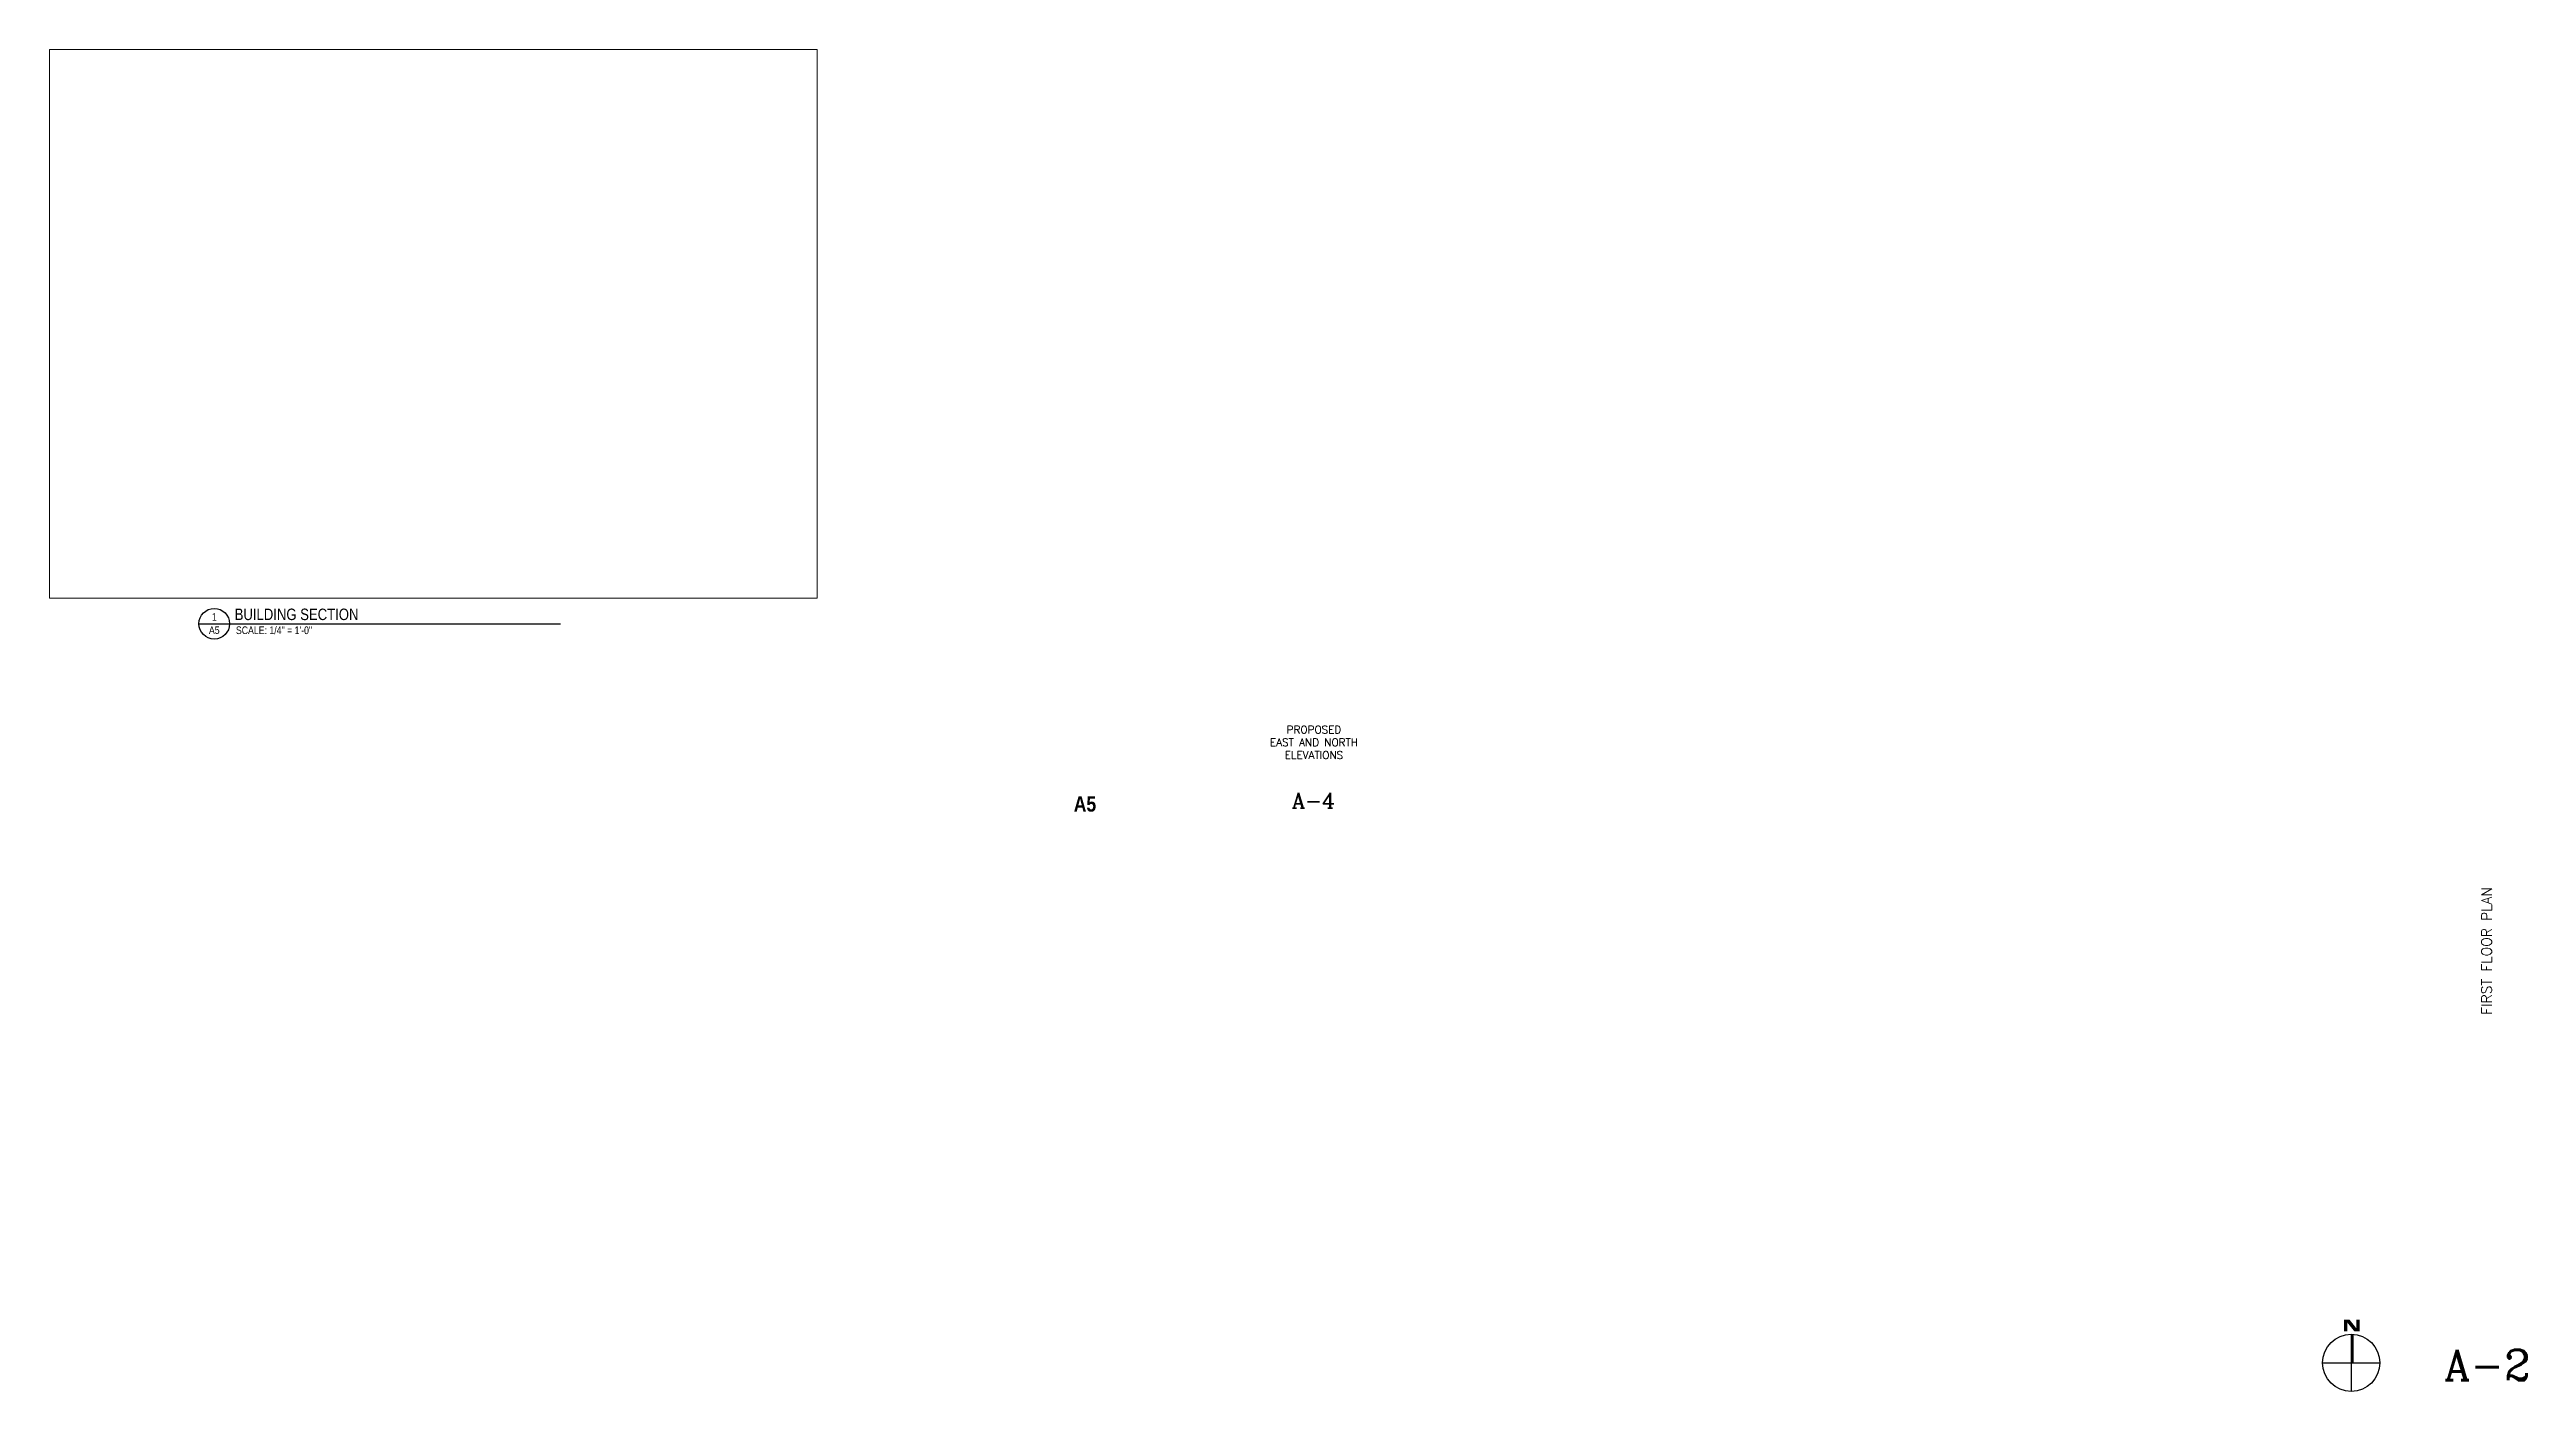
# Paper-space layout 'A5' of a CAD drawing. Header units: inches. Extents: x 4 to 34.4, y -0.1 to 16.4.
import ezdxf
from ezdxf.enums import TextEntityAlignment as Align

# ---------------------------------------------------------------- set-up
doc = ezdxf.new("R2010")
doc.units = ezdxf.units.IN
doc.header["$LTSCALE"] = 48
doc.header["$MEASUREMENT"] = 0
for name, color, linetype in [('A-Anno-Note', 2, 'Continuous'), ('AP6', 6, 'Continuous'), ('TEXT', 1, 'Continuous'), ('TITLES', 1, 'Continuous')]:
    doc.layers.add(name, color=color, linetype=linetype)
doc.styles.add('API-BOOK', font='ARIALNB.TTF')
doc.styles.add('arial narrow', font='ARIALN.TTF')

# ---------------------------------------------------------------- blocks, each defined once
blk = doc.blocks.new('Anno_North_M')
blk.add_hatch(color=256).paths.add_polyline_path([(4.98, -0.4, 0.020024), (5, 0), (0, 0), (0, -0.4)])
for p, q in [((0, 5), (0, -5)), ((5, 0), (-5, 0))]:
    blk.add_line(p, q)
blk.add_circle((0, 0), 5)
for points in [[(7.53, 1.26), (7.53, 0.66), (5.53, 1.26), (5.53, 0.66)], [(5.53, -0.52), (5.53, -1.3), (7.53, 1.09), (7.53, 0.29)], [(5.59, -0.52), (5.53, -0.52), (5.59, -1.46), (5.53, -1.47)], [(5.53, -0.87), (5.53, -1.47), (7.53, -0.87), (7.53, -1.47)]]:
    blk.add_solid(points)

psp = doc.layouts.new('A5')

# ---------------------------------------------------------------- linework, layer by layer
at = {"layer": 'TEXT'}
psp.add_line((5.843, 9.355), (10.288, 9.355), dxfattribs=at)
psp.add_circle((6.031, 9.355), 0.188, dxfattribs=at)

# ---------------------------------------------------------------- block references
at = {"layer": 'A-Anno-Note', "xscale": 0.0703125, "yscale": 0.0703125, "zscale": 0.0703125, "rotation": 90}
psp.add_blockref('Anno_North_M', (32.296, 0.272), dxfattribs=at)

# ---------------------------------------------------------------- texts
at = {"style": 'API-BOOK'}
psp.add_attdef('A5', text='', height=0.188, dxfattribs=at).set_placement((16.87, 7.046), align=Align.RIGHT)
at = {"layer": 'AP6', "linetype": 'Continuous'}
for s, insert, char_height, width, attachment_point in [('{\\Fromanc.shx|c0;PROPOSED\\PEAST AND NORTH ELEVATIONS}', (19.547, 8.1), 0.09375, 1.63899, 2), ('{\\Fromanc.shx|c1;A-\\Fromanc.shx|c0;4}', (19.276, 7.275), 0.1875, 2.59375, 1), ('{\\Fromanc.shx;A-2}', (33.437, 0.432), 0.375, 5.1875, 1)]:
    psp.add_mtext(s, dxfattribs=dict(at, insert=insert, char_height=char_height, width=width, attachment_point=attachment_point))
at = {"layer": 'AP6', "linetype": 'Continuous', "insert": (33.897, 4.549), "char_height": 0.125, "width": 5.1875, "attachment_point": 1, "rotation": 90}
psp.add_mtext('{\\Fromanc.shx;FIRST FLOOR PLAN}', dxfattribs=at)
at = {"layer": 'TITLES', "style": 'arial narrow'}
for s, p in [('1', (6.031, 9.392)), ('A5', (6.031, 9.229))]:
    psp.add_text(s, height=0.0938, dxfattribs=at).set_placement(p, align=Align.CENTER)
for s, height, p in [('BUILDING SECTION', 0.14062, (6.282, 9.4)), ('SCALE: 1/4" = 1\'-0"', 0.09375, (6.297, 9.228))]:
    psp.add_text(s, height=height, dxfattribs=at).set_placement(p)

# ---------------------------------------------------------------- viewports
at = {"layer": 'Defpoints', "linetype": 'Continuous'}
psp.add_viewport(center=(8.723, 13.041), size=(9.434, 6.74117), view_center_point=(7180.625, 3516.098), view_height=323.57599, dxfattribs=at)

doc.saveas('drawing.dxf')
